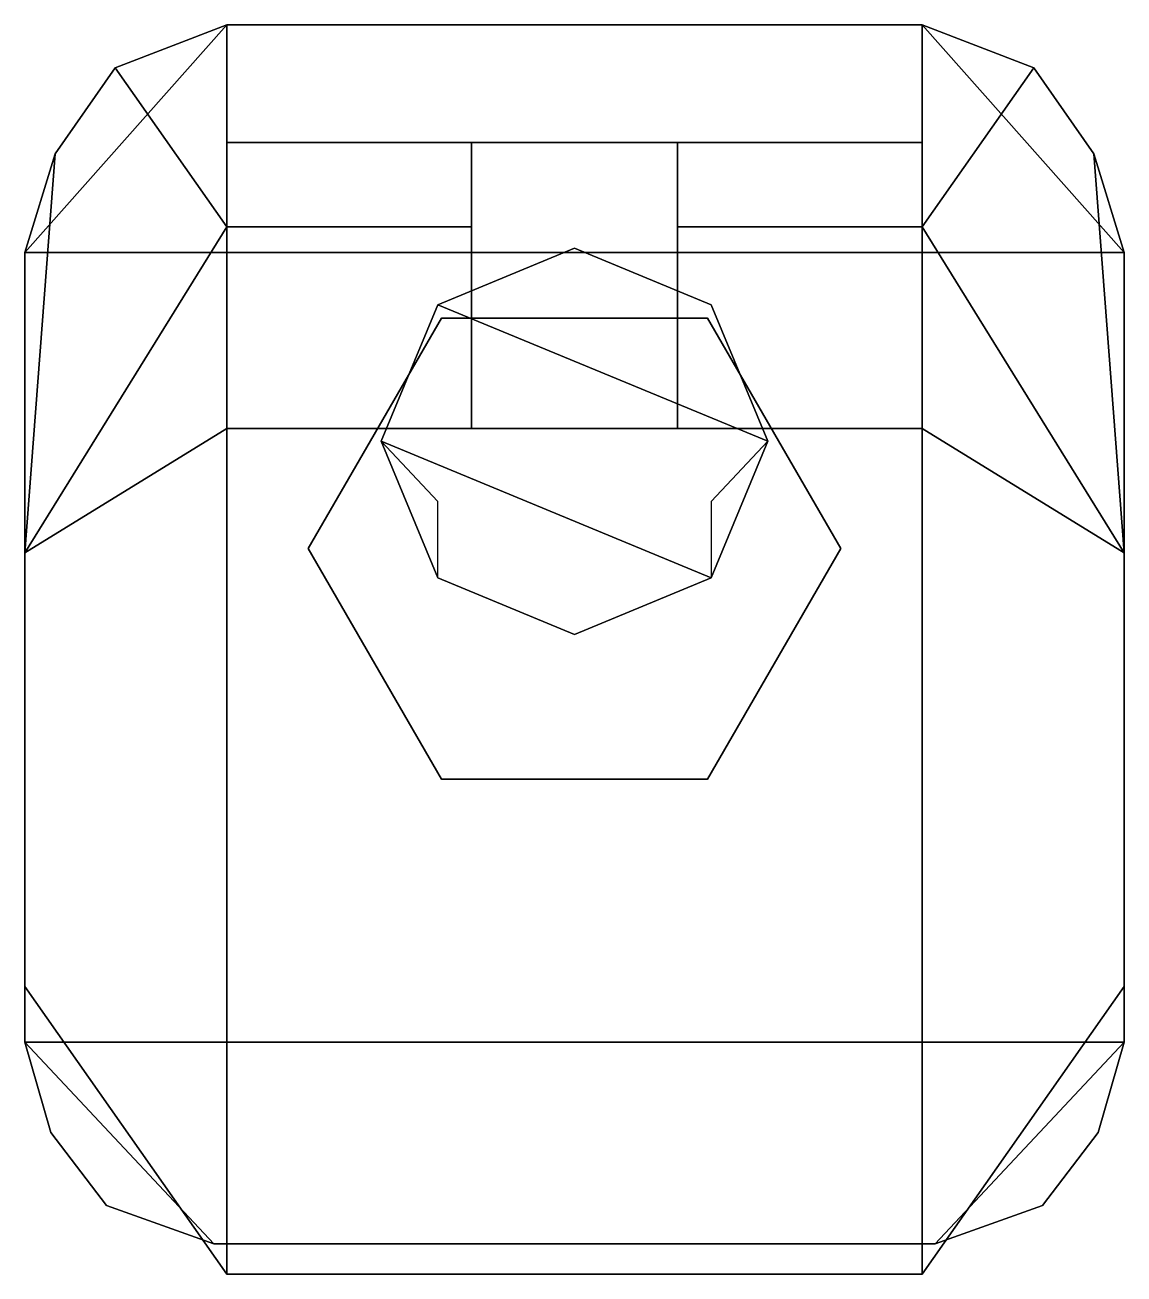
# Model space of a CAD drawing. Extents: x -1.28 to 1.28, y -1.69 to 1.22.
import ezdxf

# ---------------------------------------------------------------- set-up
doc = ezdxf.new("R2010")
doc.units = 0
doc.layers.add('TURRET', color=2, linetype='CONTINUOUS')

msp = doc.modelspace()

# ---------------------------------------------------------------- linework, layer by layer
at = {"layer": 'TURRET'}
for points in [[(-0.81, 1.22, 0.2), (-1.28, 0.69, 0.2), (1.28, 0.69, 0.2), (0.81, 1.22, 0.2)], [(0.81, 1.22, 0.2), (1.28, 0.69, 0.2), (-1.28, 0.69, 0.2), (-0.81, 1.22, 0.2)], [(-0.81, 1.22, 0.2), (-1.28, 0.69, 0.2), (-1.21, 0.92, 0.2), (-1.07, 1.12, 0.2)], [(-1.07, 1.12, 0.2), (-1.21, 0.92, 0.2), (-1.28, 0.69, 0.2), (-0.81, 1.22, 0.2)], [(-0.81, 1.22, 0.2), (-0.81, 0.75, 1.83), (-1.07, 1.12, 0.2)], [(-1.07, 1.12, 0.2), (-1.07, 1.12, 0.2), (-0.81, 0.75, 1.83), (-0.81, 1.22, 0.2)], [(-0.81, 1.22, 0.2), (-0.81, 0.9461, 1.15), (0.81, 0.9461, 1.15), (0.81, 1.22, 0.2)], [(0.81, 1.22, 0.2), (0.81, 0.9461, 1.15), (-0.81, 0.9461, 1.15), (-0.81, 1.22, 0.2)], [(1.07, 1.12, 0.2), (1.07, 1.12, 0.2), (0.81, 0.75, 1.83), (0.81, 1.22, 0.2)], [(0.81, 1.22, 0.2), (0.81, 0.75, 1.83), (1.07, 1.12, 0.2)], [(1.07, 1.12, 0.2), (1.21, 0.92, 0.2), (1.28, 0.69, 0.2), (0.81, 1.22, 0.2)], [(0.81, 1.22, 0.2), (1.28, 0.69, 0.2), (1.21, 0.92, 0.2), (1.07, 1.12, 0.2)], [(-1.07, 1.12, 0.2), (-0.81, 0.75, 1.83), (-1.28, -0.01, 1.48), (-1.21, 0.92, 0.2)], [(-1.21, 0.92, 0.2), (-1.28, -0.01, 1.48), (-0.81, 0.75, 1.83), (-1.07, 1.12, 0.2)], [(1.21, 0.92, 0.2), (1.28, -0.01, 1.48), (0.81, 0.75, 1.83), (1.07, 1.12, 0.2)], [(1.07, 1.12, 0.2), (0.81, 0.75, 1.83), (1.28, -0.01, 1.48), (1.21, 0.92, 0.2)], [(-0.24, 0.9461, 1.15), (-0.24, 0.75, 1.83), (-0.81, 0.75, 1.83), (-0.81, 0.9461, 1.15)], [(-0.81, 0.9461, 1.15), (-0.81, 0.75, 1.83), (-0.24, 0.75, 1.83), (-0.24, 0.9461, 1.15)], [(0.24, 0.9461, 1.15), (0.24, 0.75, 1.83), (0.81, 0.75, 1.83), (0.81, 0.9461, 1.15)], [(0.81, 0.9461, 1.15), (0.81, 0.75, 1.83), (0.24, 0.75, 1.83), (0.24, 0.9461, 1.15)], [(-1.28, 0.69, 0.2), (-1.28, 0.69, 0.2), (-1.28, -0.01, 1.48), (-1.21, 0.92, 0.2)], [(-1.21, 0.92, 0.2), (-1.28, -0.01, 1.48), (-1.28, 0.69, 0.2)], [(1.21, 0.92, 0.2), (1.28, -0.01, 1.48), (1.28, 0.69, 0.2)], [(1.28, 0.69, 0.2), (1.28, 0.69, 0.2), (1.28, -0.01, 1.48), (1.21, 0.92, 0.2)], [(-0.81, 0.75, 1.83), (-0.81, 0.28, 2.19), (-1.28, -0.01, 1.48)], [(-1.28, -0.01, 1.48), (-1.28, -0.01, 1.48), (-0.81, 0.28, 2.19), (-0.81, 0.75, 1.83)], [(-0.81, 0.75, 1.83), (-0.81, 0.28, 2.19), (-0.24, 0.28, 2.19), (-0.24, 0.75, 1.83)], [(-0.24, 0.75, 1.83), (-0.24, 0.28, 2.19), (-0.81, 0.28, 2.19), (-0.81, 0.75, 1.83)], [(0.24, 0.75, 1.83), (0.24, 0.28, 2.19), (0.81, 0.28, 2.19), (0.81, 0.75, 1.83)], [(0.81, 0.75, 1.83), (0.81, 0.28, 2.19), (0.24, 0.28, 2.19), (0.24, 0.75, 1.83)], [(1.28, -0.01, 1.48), (1.28, -0.01, 1.48), (0.81, 0.28, 2.19), (0.81, 0.75, 1.83)], [(0.81, 0.75, 1.83), (0.81, 0.28, 2.19), (1.28, -0.01, 1.48)], [(0, 0.7, 0.2), (-0.3182, 0.5682, 0.2), (-0.3182, 0.5682, 0.94), (0, 0.7, 0.71)], [(-0.3182, 0.5682, 0.57), (0.45, 0.25, 0.57), (0.3182, 0.5682, 0.57), (0, 0.7, 0.57)], [(0.3182, 0.5682, 0.2), (0, 0.7, 0.2), (0, 0.7, 0.71), (0.3182, 0.5682, 0.94)], [(-1.28, 0.69, 0.2), (-1.28, -1.15, 0.2), (1.28, -1.15, 0.2), (1.28, 0.69, 0.2)], [(1.28, 0.69, 0.2), (1.28, -1.15, 0.2), (-1.28, -1.15, 0.2), (-1.28, 0.69, 0.2)], [(-1.28, 0.69, 0.2), (-1.28, -1.02, 0.2), (-1.28, -1.02, 1.48), (-1.28, -0.01, 1.48)], [(-1.28, -0.01, 1.48), (-1.28, -1.02, 1.48), (-1.28, -1.02, 0.2), (-1.28, 0.69, 0.2)], [(1.28, -0.01, 1.48), (1.28, -1.02, 1.48), (1.28, -1.02, 0.2), (1.28, 0.69, 0.2)], [(1.28, 0.69, 0.2), (1.28, -1.02, 0.2), (1.28, -1.02, 1.48), (1.28, -0.01, 1.48)], [(-0.45, 0.25, 0.57), (0.3182, -0.0682, 0.57), (0.45, 0.25, 0.57), (-0.3182, 0.5682, 0.57)], [(-0.3182, 0.5682, 0.2), (-0.45, 0.25, 0.2), (-0.45, 0.25, 1.51), (-0.3182, 0.5682, 0.94)], [(0.45, 0.25, 0.2), (0.3182, 0.5682, 0.2), (0.3182, 0.5682, 0.94), (0.45, 0.25, 1.51)], [(-0.31, 0.5369), (-0.62, 0), (-0.62, 0, 0.2), (-0.31, 0.5369, 0.2)], [(0.31, 0.5369), (-0.31, 0.5369), (-0.31, 0.5369, 0.2), (0.31, 0.5369, 0.2)], [(0.62, 0), (0.31, 0.5369), (0.31, 0.5369, 0.2), (0.62, 0, 0.2)], [(-1.28, -0.01, 1.48), (-1.28, -1.02, 1.48), (-0.81, -1.69, 2.19), (-0.81, 0.28, 2.19)], [(-0.81, 0.28, 2.19), (-0.81, -1.69, 2.19), (-1.28, -1.02, 1.48), (-1.28, -0.01, 1.48)], [(0.81, 0.28, 2.19), (0.81, -1.69, 2.19), (-0.81, -1.69, 2.19), (-0.81, 0.28, 2.19)], [(-0.81, 0.28, 2.19), (-0.81, -1.69, 2.19), (0.81, -1.69, 2.19), (0.81, 0.28, 2.19)], [(0.81, 0.28, 2.19), (0.81, -1.69, 2.19), (1.28, -1.02, 1.48), (1.28, -0.01, 1.48)], [(1.28, -0.01, 1.48), (1.28, -1.02, 1.48), (0.81, -1.69, 2.19), (0.81, 0.28, 2.19)], [(-0.3182, -0.0682, 0.57), (0, -0.2, 0.57), (0.3182, -0.0682, 0.57), (-0.45, 0.25, 0.57)], [(-0.45, 0.25, 0.2), (-0.3182, -0.0682, 0.2), (-0.3182, -0.0682, 0.57), (-0.45, 0.25, 0.57)], [(-0.45, 0.25, 0.57), (-0.3182, -0.0682, 0.57), (-0.3182, 0.11, 1.54), (-0.45, 0.25, 1.51)], [(0.3182, -0.0682, 0.2), (0.45, 0.25, 0.2), (0.45, 0.25, 0.57), (0.3182, -0.0682, 0.57)], [(0.3182, -0.0682, 0.57), (0.45, 0.25, 0.57), (0.45, 0.25, 1.51), (0.3182, 0.11, 1.54)], [(-0.62, 0), (-0.31, -0.5369), (-0.31, -0.5369, 0.2), (-0.62, 0, 0.2)], [(0.31, -0.5369), (0.62, 0), (0.62, 0, 0.2), (0.31, -0.5369, 0.2)], [(-0.3182, -0.0682, 0.2), (0, -0.2, 0.2), (0, -0.2, 0.57), (-0.3182, -0.0682, 0.57)], [(0, -0.2, 0.2), (0.3182, -0.0682, 0.2), (0.3182, -0.0682, 0.57), (0, -0.2, 0.57)], [(-0.31, -0.5369), (0.31, -0.5369), (0.31, -0.5369, 0.2), (-0.31, -0.5369, 0.2)], [(1.28, -1.15, 0.2), (0.84, -1.62, 0.2), (-0.84, -1.62, 0.2), (-1.28, -1.15, 0.2)], [(-1.28, -1.15, 0.2), (-0.84, -1.62, 0.2), (0.84, -1.62, 0.2), (1.28, -1.15, 0.2)], [(-1.28, -1.15, 0.2), (-0.84, -1.62, 0.2), (-1.09, -1.53, 0.2), (-1.22, -1.36, 0.2)], [(-1.22, -1.36, 0.2), (-1.09, -1.53, 0.2), (-0.84, -1.62, 0.2), (-1.28, -1.15, 0.2)], [(1.22, -1.36, 0.2), (1.09, -1.53, 0.2), (0.84, -1.62, 0.2), (1.28, -1.15, 0.2)], [(1.28, -1.15, 0.2), (0.84, -1.62, 0.2), (1.09, -1.53, 0.2), (1.22, -1.36, 0.2)]]:
    msp.add_3dface(points, dxfattribs=at)

doc.saveas('drawing.dxf')
